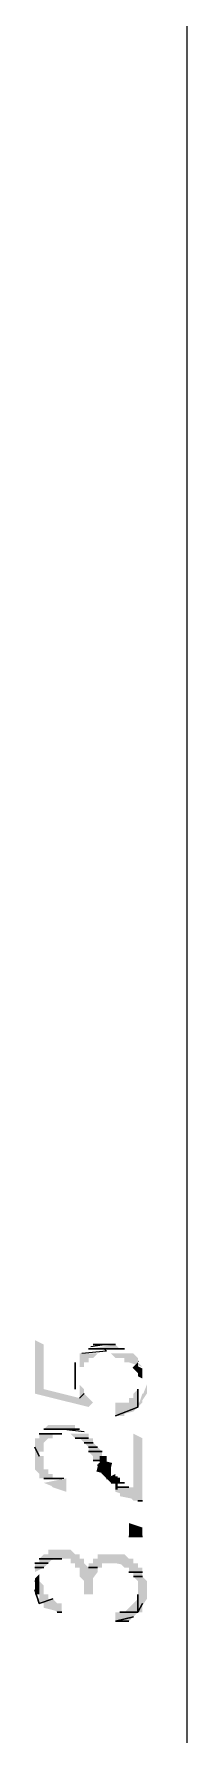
# Model space of a CAD drawing. Header units: millimetres. Extents: x 182 to 575, y -105 to 95.
# Drawn here: x 303.099 to 303.261, y 75.066 to 76.881 of the extents above; entities that cross this region are included whole.
import ezdxf

# ---------------------------------------------------------------- set-up
doc = ezdxf.new("R2010")
doc.units = ezdxf.units.MM
doc.header["$MEASUREMENT"] = 0
doc.layers.add('PDF_Geometry', color=7, linetype='Continuous')
doc.layers.add('PDF_Solid Fills', color=7, linetype='Continuous')

msp = doc.modelspace()

# ---------------------------------------------------------------- hatches: boundary and pattern name
at = {"layer": 'PDF_Solid Fills', "transparency": 33554559}
h = msp.add_hatch(color=256, dxfattribs=at)
h.paths.add_polyline_path([(303.1944899102565, 75.4681484176115), (303.1944899102565, 75.4633883382464), (303.1992499896216, 75.4633883382464), (303.2135367356534, 75.4586250049131), (303.2087734287751, 75.4633883382464), (303.2087734287751, 75.4681484176115), (303.204013322955, 75.47291175094483), (303.1802031642248, 75.47291175094483), (303.1849632435899, 75.4681484176115)])
h.paths.add_polyline_path([(303.1659164181931, 75.47291175094483), (303.1468695663413, 75.47291175094483), (303.1468695663413, 75.4586250049131), (303.1516328996746, 75.4586250049131), (303.1516328996746, 75.4633883382464), (303.1563929790398, 75.4633883382464), (303.1563929790398, 75.4681484176115), (303.161156312373, 75.4681484176115)])
h.paths.add_polyline_path([(303.1516328996746, 75.43481484618292), (303.1468695663413, 75.43957815306123), (303.1468695663413, 75.42529140702948), (303.1087726351243, 75.43481484618292), (303.1087726351243, 75.4824351900983), (303.0992492224259, 75.48719526946334), (303.0992492224259, 75.43005474036283), (303.1563929790398, 75.41576799433108), (303.161156312373, 75.4205313276644), (303.1563929790398, 75.42529140702948), (303.1516328996746, 75.43005474036283)])
for points in [[(303.1897265769232, 75.47767185676494), (303.1849632435899, 75.4824351900983), (303.1563929790398, 75.47767185676494)], [(303.2087734287751, 75.41576799433108), (303.2135367356534, 75.4205313276644), (303.2135367356534, 75.42291376841405), (303.2182968414735, 75.43005474036283), (303.2182968414735, 75.43957815306123), (303.2144877366939, 75.43005474036283), (303.2135367356534, 75.43005474036283), (303.2103615593669, 75.4205313276644), (303.2087734287751, 75.4205313276644), (303.2087734287751, 75.43481484618292), (303.204013322955, 75.43005474036283), (303.204013322955, 75.42529140702948), (303.1992499896216, 75.42529140702948), (303.1992499896216, 75.4205313276644), (303.1849632435899, 75.4205313276644), (303.1849632435899, 75.40624458163265), (303.1944899102565, 75.40624458163265), (303.1944899102565, 75.40862502785282), (303.204013322955, 75.41100466099775)], [(303.142106233008, 75.39672114247924), (303.1135359684577, 75.39672114247924), (303.1087726351243, 75.39195783560092), (303.142106233008, 75.39195783560092)], [(303.1897265769232, 75.32370304287315), (303.1897265769232, 75.32053053401361), (303.2016316562884, 75.31814888057448), (303.204013322955, 75.3157672271353), (303.2135367356534, 75.3157672271353), (303.2135367356534, 75.38243439644748), (303.204013322955, 75.38719772978081), (303.204013322955, 75.33005397316705), (303.1849632435899, 75.33005397316705), (303.1849632435899, 75.32529063983375)], [(303.1849632435899, 75.33957738586548), (303.1849632435899, 75.34434071919881), (303.1754398308915, 75.33957738586548), (303.1802031642248, 75.33481405253215), (303.1897265769232, 75.33481405253215), (303.1897265769232, 75.33957738586548)], [(303.1992499896216, 75.27767352343162), (303.2135367356534, 75.27767352343162), (303.2135367356534, 75.28719696258503), (303.1992499896216, 75.29195704195013)], [(303.11671188573, 75.2522759486404), (303.1230593811561, 75.25386336470146), (303.1373461536429, 75.25386336470146), (303.1373461536429, 75.2491000313681), (303.142106233008, 75.2491000313681), (303.142106233008, 75.24433995200306), (303.1468695663413, 75.24433995200306), (303.1468695663413, 75.23481651284959), (303.1516328996746, 75.23005317951626), (303.1516328996746, 75.21576643348453), (303.161156312373, 75.21576643348453), (303.161156312373, 75.23322909090635), (303.1659164181931, 75.2395766186697), (303.1659164181931, 75.24433995200306), (303.1706797250714, 75.24433995200306), (303.1706797250714, 75.2491000313681), (303.1849632435899, 75.2491000313681), (303.1909178154871, 75.24790960657322), (303.1944899102565, 75.24433995200306), (303.1992499896216, 75.24433995200306), (303.1992499896216, 75.2395766186697), (303.204013322955, 75.2395766186697), (303.204013322955, 75.23481651284959), (303.2087734287751, 75.23005317951626), (303.2087734287751, 75.21100635411946), (303.204013322955, 75.20624302078613), (303.1992499896216, 75.20148291496602), (303.1944899102565, 75.1967196080877), (303.1849632435899, 75.1967196080877), (303.1849632435899, 75.18719616893426), (303.1992499896216, 75.18719616893426), (303.2087734287751, 75.1967196080877), (303.2135367356534, 75.1967196080877), (303.2135367356534, 75.20386538217068), (303.2182968414735, 75.21100635411946), (303.2182968414735, 75.23005317951626), (303.2135367356534, 75.23481651284959), (303.2135367356534, 75.24433995200306), (303.2087734287751, 75.24433995200306), (303.2087734287751, 75.2491000313681), (303.204013322955, 75.2491000313681), (303.204013322955, 75.25386336470146), (303.1992499896216, 75.25386336470146), (303.1944899102565, 75.25862669803479), (303.1659164181931, 75.25862669803479), (303.1659164181931, 75.25386336470146), (303.161156312373, 75.25386336470146), (303.161156312373, 75.2491000313681), (303.1563929790398, 75.2491000313681), (303.1563929790398, 75.24433995200306), (303.1516328996746, 75.2491000313681), (303.1516328996746, 75.25386336470146), (303.1468695663413, 75.25386336470146), (303.1468695663413, 75.25862669803479), (303.142106233008, 75.25862669803479), (303.1373461536429, 75.26338677739986), (303.1135359684577, 75.26338677739986), (303.1135359684577, 75.25862669803479), (303.1087726351243, 75.25862669803479), (303.1040125557591, 75.25386336470146), (303.1040125557591, 75.2491000313681), (303.0992492224259, 75.2491000313681), (303.0992492224259, 75.2395766186697), (303.1087726351243, 75.24433995200306), (303.1135359684577, 75.2491000313681)], [(303.1087726351243, 75.20624302078613), (303.1087726351243, 75.20148291496602), (303.1214726880344, 75.19830737704714), (303.1230593811561, 75.1967196080877), (303.1278227144894, 75.1967196080877), (303.1278227144894, 75.20624302078613), (303.1230593811561, 75.20624302078613), (303.1182993017909, 75.21100635411946), (303.1135359684577, 75.21100635411946), (303.1135359684577, 75.21576643348453), (303.1087726351243, 75.21576643348453), (303.1087726351243, 75.22529310015119), (303.1040125557591, 75.23005317951626), (303.1040125557591, 75.21100635411946), (303.1024247779815, 75.21259304724114), (303.0992492224259, 75.22529310015119), (303.0992492224259, 75.21576643348453), (303.1040125557591, 75.20624302078613)]]:
    msp.add_hatch(color=256, dxfattribs=at).paths.add_polyline_path(points)
h = msp.add_hatch(color=256, dxfattribs=at)
h.paths.add_polyline_path([(303.1182993017909, 75.33005397316705), (303.1325828203095, 75.32529063983375), (303.1325828203095, 75.33957738586548), (303.1087726351243, 75.33481405253215), (303.116714775554, 75.33163741696913)])
h.paths.add_polyline_path([(303.1516328996746, 75.37767431708241), (303.1563929790398, 75.37291098374908), (303.1563929790398, 75.36814765041572), (303.161156312373, 75.36338757105068), (303.161156312373, 75.35862423771732), (303.1754398308915, 75.35862423771732), (303.1706797250714, 75.36338757105068), (303.1706797250714, 75.36814765041572), (303.1659164181931, 75.37291098374908), (303.161156312373, 75.37767431708241), (303.161156312373, 75.38243439644748), (303.1563929790398, 75.38243439644748), (303.1563929790398, 75.38719772978081), (303.1373461536429, 75.38719772978081), (303.142106233008, 75.38243439644748), (303.1468695663413, 75.38243439644748)])
h.paths.add_polyline_path([(303.1182993017909, 75.38719772978081), (303.1040125557591, 75.38719772978081), (303.1040125557591, 75.38243439644748), (303.0992492224259, 75.38243439644748), (303.0992492224259, 75.34910079856388), (303.1040125557591, 75.34434071919881), (303.1040125557591, 75.33957738586548), (303.1182993017909, 75.33957738586548), (303.1182993017909, 75.34434071919881), (303.1135359684577, 75.34434071919881), (303.1135359684577, 75.34910079856388), (303.1087726351243, 75.34910079856388), (303.1087726351243, 75.36338757105068), (303.1040125557591, 75.36338757105068), (303.1040125557591, 75.36814765041572), (303.1087726351243, 75.36814765041572), (303.1087726351243, 75.37767431708241), (303.1135359684577, 75.38243439644748), (303.1182993017909, 75.38243439644748)])
h = msp.add_hatch(color=256, dxfattribs=at)
h.paths.add_polyline_path([(303.0992492224259, 75.35386413189721), (303.1087726351243, 75.35386413189721), (303.0992492224259, 75.35386413189721)], flags=0)
h.paths.add_polyline_path([(303.1087726351243, 75.35386413189721), (303.0992492224259, 75.35386413189721), (303.1087726351243, 75.35386413189721)], flags=0)
h.paths.add_polyline_path([(303.0992492224259, 75.34910079856388), (303.1087726351243, 75.34910079856388), (303.0992492224259, 75.34910079856388)], flags=0)
h.paths.add_polyline_path([(303.1135359684577, 75.34910079856388), (303.1040125557591, 75.34434071919881), (303.1135359684577, 75.34910079856388)], flags=0)

# ---------------------------------------------------------------- linework, layer by layer
at = {"layer": 'PDF_Geometry', "lineweight": 13}
for points in [[(303.2611538520556, 73.73481458163266), (303.2611538520556, 73.75862474036282), (303.2611538520556, 76.91100661866972), (303.2611538520556, 76.93481677739985)], [(303.1730597779815, 75.47767185676494), (303.1730614049657, 75.47767185676494), (303.1754414446481, 75.4752918038549), (303.1492512330079, 75.47291175094483)], [(303.1944899102565, 75.47767185676494), (303.1563929790398, 75.47767185676494), (303.1944899102565, 75.47767185676494)], [(303.1730597779815, 75.4824351900983), (303.1706781245423, 75.4824351900983), (303.1754398308915, 75.4824351900983), (303.1587746457063, 75.4800535234316)], [(303.1849632435899, 75.4824351900983), (303.161156312373, 75.4824351900983), (303.1849632435899, 75.4824351900983)], [(303.1659164181931, 75.4824351900983), (303.1802031642248, 75.4824351900983), (303.1659164181931, 75.4824351900983)], [(303.142106233008, 75.4633883382464), (303.142106233008, 75.43481484618292), (303.142106233008, 75.4633883382464)], [(303.142106233008, 75.43481484618292), (303.142106233008, 75.4633883382464), (303.142106233008, 75.43481484618292)], [(303.1278227144894, 75.38719772978081), (303.1040125557591, 75.38719772978081), (303.1278227144894, 75.38719772978081)], [(303.1468695663413, 75.39195783560092), (303.1087726351243, 75.39195783560092), (303.1468695663413, 75.39195783560092)], [(303.1087726351243, 75.39195783560092), (303.1468695663413, 75.39195783560092), (303.1087726351243, 75.39195783560092)], [(303.125439434066, 75.39195783560092), (303.1302027673995, 75.39195783560092), (303.1516328996746, 75.38957778269088)], [(303.142106233008, 75.38243439644748), (303.1563929790398, 75.38243439644748), (303.142106233008, 75.38243439644748)], [(303.1516328996746, 75.37767431708241), (303.161156312373, 75.37767431708241), (303.1516328996746, 75.37767431708241)], [(303.1659164181931, 75.37291098374908), (303.1563929790398, 75.37291098374908), (303.1659164181931, 75.37291098374908)], [(303.1563929790398, 75.36814765041572), (303.1706797250714, 75.36814765041572), (303.1563929790398, 75.36814765041572)], [(303.1754398308915, 75.35862423771732), (303.161156312373, 75.35862423771732), (303.1754398308915, 75.35862423771732)], [(303.1659164181931, 75.35386413189721), (303.1802031642248, 75.35386413189721), (303.1659164181931, 75.35386413189721)], [(303.1278227144894, 75.33957738586548), (303.1087726351243, 75.33957738586548), (303.1278227144894, 75.33957738586548)], [(303.1087726351243, 75.33957738586548), (303.1278227144894, 75.33957738586548), (303.1087726351243, 75.33957738586548)], [(303.1302027673995, 75.33957738586548), (303.1182976748069, 75.33957738586548), (303.1206793414735, 75.33957738586548)], [(303.1754398308915, 75.33957738586548), (303.1897265769232, 75.33957738586548), (303.1754398308915, 75.33957738586548)], [(303.1802031642248, 75.33481405253215), (303.1944899102565, 75.33481405253215), (303.1802031642248, 75.33481405253215)], [(303.1992499896216, 75.33005397316705), (303.1849632435899, 75.33005397316705), (303.1992499896216, 75.33005397316705)], [(303.2135367356534, 75.27767352343162), (303.1992499896216, 75.27767352343162), (303.2135367356534, 75.27767352343162)], [(303.1135359684577, 75.2491000313681), (303.0992492224259, 75.2491000313681), (303.1135359684577, 75.2491000313681)], [(303.0992492224259, 75.24433995200306), (303.1087726351243, 75.24433995200306), (303.0992492224259, 75.24433995200306)], [(303.1087726351243, 75.24433995200306), (303.0992492224259, 75.24433995200306), (303.1087726351243, 75.24433995200306)], [(303.1278227144894, 75.25386336470146), (303.1040125557591, 75.25386336470146), (303.1278227144894, 75.25386336470146)], [(303.1040125557591, 75.25386336470146), (303.1278227144894, 75.25386336470146), (303.1040125557591, 75.25386336470146)], [(303.0992492224259, 75.23005317951626), (303.1040125557591, 75.23005317951626), (303.0992492224259, 75.23005317951626)], [(303.204013322955, 75.23481651284959), (303.2135367356534, 75.23481651284959), (303.204013322955, 75.23481651284959)], [(303.2087734287751, 75.1967196080877), (303.1897265769232, 75.1967196080877), (303.2087734287751, 75.1967196080877)]]:
    msp.add_lwpolyline(points, dxfattribs=at)
for points in [[(303.1373461536429, 75.45148163189722, 0, 0, 0), (303.1373461536429, 75.44909996523054, 0.01904685185185226, 0.01904685185185226, 0), (303.1373461536429, 75.44910157898718, 0, 0, 0), (303.142106233008, 75.44910157898718, 0, 0, 0), (303.142106233008, 75.44910159221467, 0, 0, 0), (303.142106233008, 75.44910157898718, 0, 0, 0), (303.1444878996746, 75.42767307369616, 0, 0, 0)], [(303.2063933626375, 75.46100667157975, 0.009523412698411806, 0.009523412698411806, 0), (303.2087750293043, 75.4586250049131, 0, 0, 0), (303.2087750293043, 75.45386167157977, 0.009523412698418573, 0.009523412698418573, 0), (303.2135351351243, 75.45148163189722, 0, 0, 0), (303.2135351351243, 75.446719925548, 0, 0, 0), (303.2135351351243, 75.4419582059713, 0, 0, 0), (303.2135351351243, 75.42767307369616, 0, 0, 0)], [(303.184964870574, 75.33481405253215, 0.01428674603174397, 0.01428674603174397, 0), (303.1873465372407, 75.33481405253215, 0, 0, 0), (303.1873465372407, 75.33005397316705, 0, 0, 0), (303.1921066166058, 75.33005397316705, 0, 0, 0)], [(303.1016308890926, 75.21576806046863, 0.004763333333332163, 0.004763333333332163, 0), (303.1016308890926, 75.23005317951626, 0.004763333333332163, 0.004763333333332163, 0), (303.1016308890926, 75.23481651284959, 0, 0, 0), (303.1040109287752, 75.23719656575966, 0, 0, 0), (303.1040109287752, 75.24195828533635, 0, 0, 0)]]:
    msp.add_lwpolyline(points, format="xyseb", dxfattribs=at)
for points in [[(303.1516328996746, 75.43005474036283), (303.1468695663413, 75.42529140702948), (303.1516328996746, 75.43005474036283)], [(303.2087734287751, 75.43481484618292), (303.2087734287751, 75.41576799433108), (303.2087734287751, 75.43481484618292)], [(303.2087734287751, 75.41576799433108), (303.1849632435899, 75.40624458163265), (303.2087734287751, 75.41576799433108)], [(303.0992492224259, 75.37291098374908), (303.1040125557591, 75.36338757105068), (303.0992492224259, 75.37291098374908)], [(303.2087734287751, 75.3157672271353), (303.2135367356534, 75.3157672271353), (303.2087734287751, 75.3157672271353)], [(303.1659164181931, 75.24433995200306), (303.1563929790398, 75.24433995200306), (303.1659164181931, 75.24433995200306)], [(303.2135367356534, 75.2395766186697), (303.1992499896216, 75.2395766186697), (303.2135367356534, 75.2395766186697)], [(303.0992492224259, 75.22052976681786), (303.1040125557591, 75.20624302078613), (303.0992492224259, 75.22052976681786)], [(303.1182993017909, 75.21100635411946), (303.1040125557591, 75.20624302078613), (303.1182993017909, 75.21100635411946)], [(303.2087734287751, 75.21576643348453), (303.2087734287751, 75.1967196080877), (303.2087734287751, 75.21576643348453)], [(303.2135367356534, 75.20624302078613), (303.2087734287751, 75.1967196080877), (303.2135367356534, 75.20624302078613)], [(303.1230593811561, 75.1967196080877), (303.1278227144894, 75.1967196080877), (303.1230593811561, 75.1967196080877)], [(303.204013322955, 75.1919595022676), (303.1849632435899, 75.18719616893426), (303.204013322955, 75.1919595022676)], [(303.1992499896216, 75.18719616893426), (303.1849632435899, 75.18719616893426), (303.1992499896216, 75.18719616893426)]]:
    msp.add_lwpolyline(points, close=True, dxfattribs=at)
for points, const_width in [([(303.1659164181931, 75.35148246523056), (303.1754414446481, 75.34910079856388), (303.1754414446481, 75.34434071919881), (303.1730597779815, 75.34195905253213)], 0.009523439153433682), ([(303.1682980716322, 75.35862423771732), (303.1706781245423, 75.35862423771732), (303.1706781245423, 75.35386413189721), (303.1802031642248, 75.35148246523056)], 0.009523412698411806)]:
    msp.add_lwpolyline(points, dxfattribs=dict(at, const_width=const_width))

doc.saveas('drawing.dxf')
